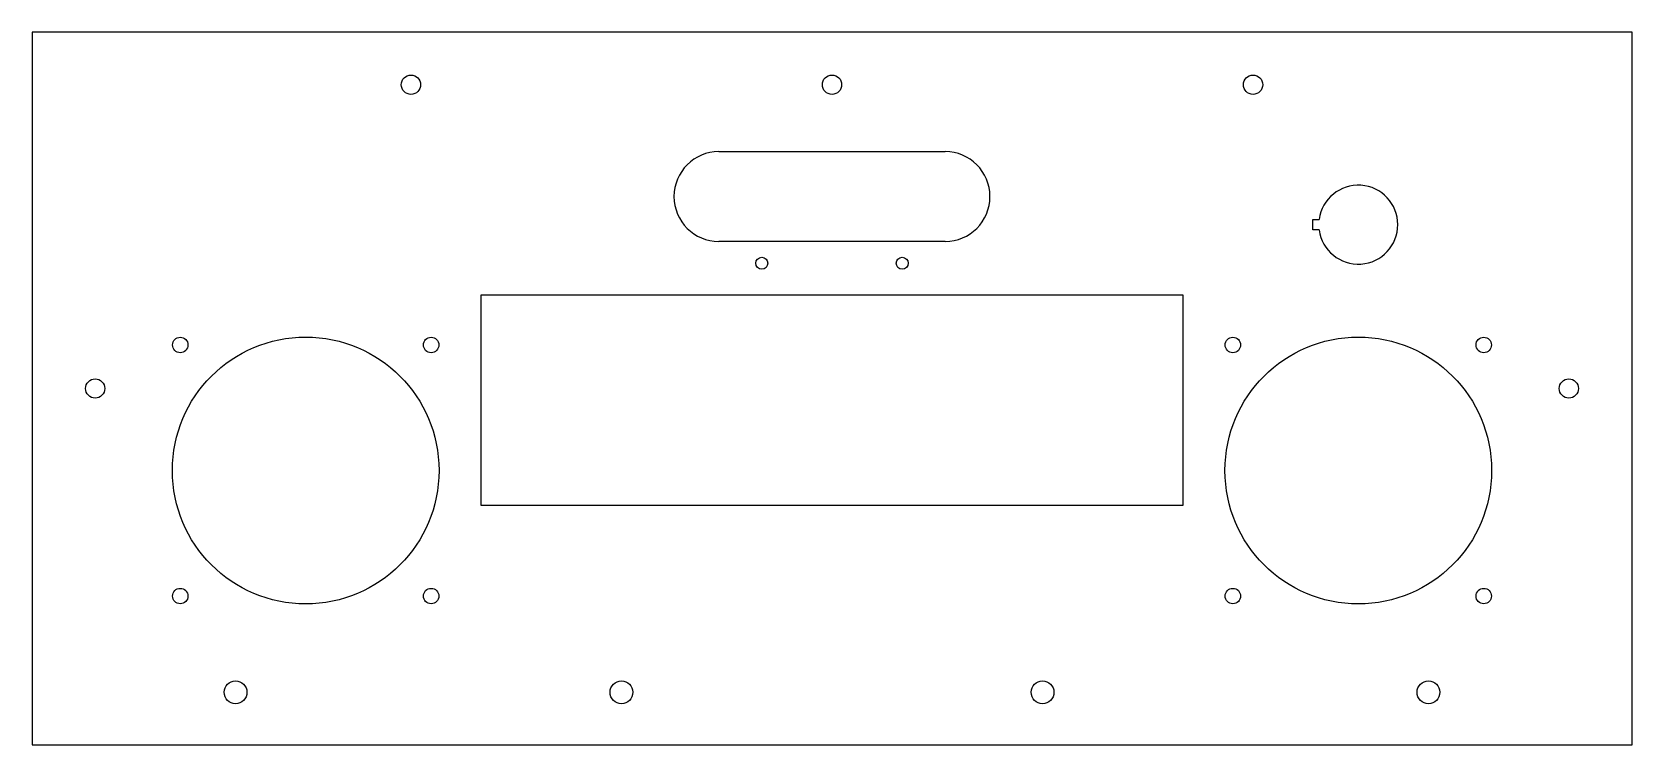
# Model space of a CAD drawing. Header units: millimetres. Extents: x -228 to 228, y 0 to 203.
import ezdxf

# ---------------------------------------------------------------- set-up
doc = ezdxf.new("R2010")
doc.units = ezdxf.units.MM
doc.layers.add('CUT', color=7, linetype='CONTINUOUS')

msp = doc.modelspace()

# ---------------------------------------------------------------- linework, layer by layer
at = {"layer": 'CUT'}
for p, q in [((-228, 203), (-228, 0)), ((228, 203), (-228, 203)), ((228, 0), (228, 203)), ((-32.23, 168.95), (32.23, 168.95)), ((137, 149.65), (138.85, 149.65)), ((137, 146.65), (137, 149.65)), ((138.85, 146.65), (137, 146.65)), ((32.23, 143.35), (-32.23, 143.35)), ((-100, 128.15), (100, 128.15)), ((-100, 68.15), (-100, 128.15)), ((100, 128.15), (100, 68.15)), ((100, 68.15), (-100, 68.15)), ((-228, 0), (228, 0))]:
    msp.add_line(p, q, dxfattribs=at)
for centre, radius in [((-120, 188), 2.75), ((0, 188), 2.75), ((120, 188), 2.75), ((-20, 137.15), 1.7), ((20, 137.15), 1.7), ((-150, 78.15), 38), ((-185.75, 113.9), 2.2), ((-114.25, 113.9), 2.2), ((150, 78.15), 38), ((114.25, 113.9), 2.2), ((185.75, 113.9), 2.2), ((-210, 101.5), 2.75), ((210, 101.5), 2.75), ((-185.75, 42.4), 2.2), ((-114.25, 42.4), 2.2), ((114.25, 42.4), 2.2), ((185.75, 42.4), 2.2), ((-170, 15), 3.25), ((-60, 15), 3.25), ((60, 15), 3.25), ((170, 15), 3.25)]:
    msp.add_circle(centre, radius, dxfattribs=at)
for centre, radius, start, end in [((-32.23, 156.15), 12.8, -270, -90), ((32.23, 156.15), 12.8, -90, 90), ((150, 148.15), 11.25, -172.3377, 172.3377)]:
    msp.add_arc(centre, radius, start, end, dxfattribs=at)

doc.saveas('drawing.dxf')
